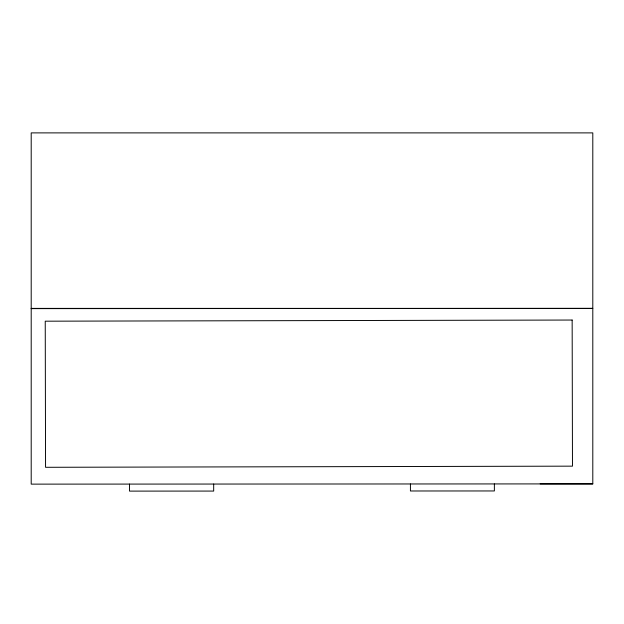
<?xml version="1.0" encoding="UTF-8"?>
<svg xmlns="http://www.w3.org/2000/svg" width="624" height="624" viewBox="0 0 624 624"><rect width="100%" height="100%" fill="white"/><g stroke="black" fill="none" stroke-linecap="round" stroke-linejoin="round"><path stroke-width="0.94" d="M31.2 308.389L592.8 308.389L31.2 308.63M540.15 483.889L592.8 483.889L592.8 132.889L31.2 132.889L31.2 484.13L592.8 483.889M494.372 483.935L494.372 490.955L410.436 490.987L410.428 483.967M213.681 484.052L213.681 491.072L129.527 491.111L129.519 484.091M572.153 320.042L45.24 321.188L45.56 467.298L572.473 466.151L572.153 320.042"/></g></svg>
